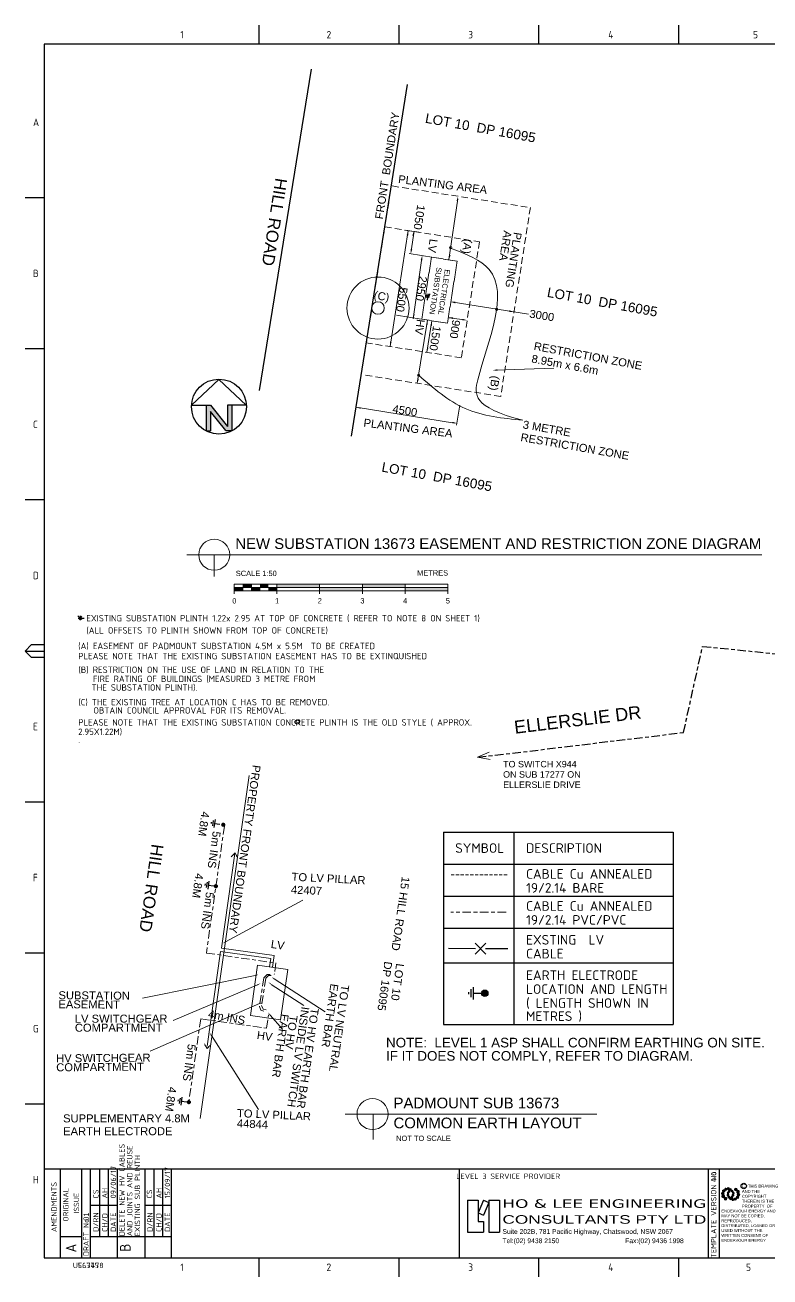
# Paper-space layout 's2 of 2' of a CAD drawing. Header units: metres. Extents: x -1806 to 17358, y -2633 to 1911.
# Drawn here: x -29 to 320, y -6 to 580 of the extents above; entities that cross this region are included whole.
import ezdxf
from ezdxf.enums import TextEntityAlignment as Align

# ---------------------------------------------------------------- set-up
doc = ezdxf.new("R2010")
doc.units = ezdxf.units.M
for name, pattern in [('Cable Exist OH', [1, 1, 0]), ('Cable Exist UG', [8.2, 4, -1.2, 1.8, -1.2]), ('DASHED', [0.75, 0.5, -0.25]), ('HIDDEN2', [0.1875, 0.125, -0.0625])]:
    doc.linetypes.add(name, pattern=pattern)
doc.layers.get('0').update_dxf_attribs({"color": 6})
for name, color, linetype in [('_User_HV_Exist', 7, 'Continuous'), ('Mains_HV_EXT', 7, 'Continuous'), ('Mains_HV_NEW_U72', 2, 'Continuous'), ('Notes', 7, 'Continuous')]:
    doc.layers.add(name, color=color, linetype=linetype)
doc.layers.add('Cadastre Roads_SP_EXT', color=9, linetype='Continuous', lineweight=5)
doc.styles.add('ARIAL', font='arial.ttf', dxfattribs={"height": 2})
doc.styles.add('iecISOCP', font='isocp.shx')
doc.styles.get("Standard").update_dxf_attribs({"font": 'arial.ttf'})
doc.styles.add('style1', font='isocpeur.ttf')
doc.styles.add('style3', font='isocpeur.ttf')
doc.styles.add('STYLE5', font='arial.ttf')
doc.styles.add('TITLE5', font='verdana.ttf')
doc.linetypes.add('Cable New UG', pattern='A,7,-0.25,["x",Standard,S=2,R=0,X=0.2,Y=-0.8],-2.1', length=9.35)

# ---------------------------------------------------------------- blocks, each defined once
blk = doc.blocks.new('EE_LOGO_SMALL')
at = {"layer": 'Notes'}
h = blk.add_hatch(color=256, dxfattribs=at)
edge = h.paths.add_edge_path()
edge.add_spline(control_points=[(-8.4, 2), (-9.2, 2), (-9.8, 1.4), (-9.8, 0.7), (-9.9, -0.1), (-9.3, -0.7), (-8.6, -0.8), (-7.8, -0.8), (-7.2, -0.2), (-7.1, 0.5), (-7.1, 1.3), (-7.7, 1.9), (-8.4, 2)], knot_values=[0, 0, 0, 0, 1, 1, 1, 2, 2, 2, 3, 3, 3, 4, 4, 4, 4], degree=3, periodic=0)
h = blk.add_hatch(color=256, dxfattribs=at)
edge = h.paths.add_edge_path()
edge.add_spline(control_points=[(-6.8, 4.5), (-7.4, 4.8), (-8.2, 4.6), (-8.6, 4), (-8.9, 3.4), (-8.7, 2.6), (-8.1, 2.2), (-7.5, 1.9), (-6.7, 2.1), (-6.3, 2.7), (-6, 3.3), (-6.2, 4.1), (-6.8, 4.5)], knot_values=[0, 0, 0, 0, 1, 1, 1, 2, 2, 2, 3, 3, 3, 4, 4, 4, 4], degree=3, periodic=0)
h = blk.add_hatch(color=256, dxfattribs=at)
edge = h.paths.add_edge_path()
edge.add_spline(control_points=[(-4.2, 5.9), (-4.6, 6.5), (-5.3, 6.6), (-5.9, 6.3), (-6.4, 5.9), (-6.6, 5.1), (-6.2, 4.6), (-5.9, 4), (-5.1, 3.8), (-4.6, 4.2), (-4, 4.6), (-3.8, 5.3), (-4.2, 5.9)], knot_values=[0, 0, 0, 0, 1, 1, 1, 2, 2, 2, 3, 3, 3, 4, 4, 4, 4], degree=3, periodic=0)
h = blk.add_hatch(color=256, dxfattribs=at)
edge = h.paths.add_edge_path()
edge.add_spline(control_points=[(-1.3, 5.9), (-1.4, 6.5), (-2, 7), (-2.6, 6.9), (-3.3, 6.9), (-3.7, 6.3), (-3.7, 5.6), (-3.6, 5), (-3, 4.5), (-2.4, 4.6), (-1.7, 4.7), (-1.3, 5.2), (-1.3, 5.9)], knot_values=[0, 0, 0, 0, 1, 1, 1, 2, 2, 2, 3, 3, 3, 4, 4, 4, 4], degree=3, periodic=0)
h = blk.add_hatch(color=256, dxfattribs=at)
edge = h.paths.add_edge_path()
edge.add_spline(control_points=[(-2.5, 2.1), (-3, 2.2), (-3.5, 1.9), (-3.6, 1.3), (-3.7, 0.8), (-3.4, 0.3), (-2.9, 0.2), (-2.4, 0.1), (-1.9, 0.4), (-1.8, 0.9), (-1.7, 1.5), (-2, 2), (-2.5, 2.1)], knot_values=[0, 0, 0, 0, 1, 1, 1, 2, 2, 2, 3, 3, 3, 4, 4, 4, 4], degree=3, periodic=0)
h = blk.add_hatch(color=256, dxfattribs=at)
edge = h.paths.add_edge_path()
edge.add_spline(control_points=[(1, 4.9), (1, 4.3), (0.5, 3.8), (-0.1, 3.8), (-0.7, 3.8), (-1.2, 4.3), (-1.2, 4.9), (-1.2, 5.5), (-0.7, 6), (-0.1, 6), (0.5, 6), (1, 5.5), (1, 4.9)], knot_values=[0, 0, 0, 0, 1, 1, 1, 2, 2, 2, 3, 3, 3, 4, 4, 4, 4], degree=3, periodic=0)
edge = h.paths.add_edge_path()
edge.add_spline(control_points=[(-1.4, 4), (-1.9, 4.1), (-2.4, 3.8), (-2.5, 3.3), (-2.6, 2.7), (-2.3, 2.2), (-1.8, 2.1), (-1.3, 2), (-0.7, 2.3), (-0.6, 2.9), (-0.5, 3.4), (-0.9, 3.9), (-1.4, 4)], knot_values=[0, 0, 0, 0, 1, 1, 1, 2, 2, 2, 3, 3, 3, 4, 4, 4, 4], degree=3, periodic=0)
h = blk.add_hatch(color=256, dxfattribs=at)
edge = h.paths.add_edge_path()
edge.add_spline(control_points=[(2.3, 2.4), (2.8, 2.8), (2.8, 3.4), (2.4, 3.9), (2, 4.3), (1.4, 4.3), (0.9, 3.9), (0.5, 3.6), (0.5, 2.9), (0.9, 2.5), (1.2, 2), (1.9, 2), (2.3, 2.4)], knot_values=[0, 0, 0, 0, 1, 1, 1, 2, 2, 2, 3, 3, 3, 4, 4, 4, 4], degree=3, periodic=0)
edge = h.paths.add_edge_path()
edge.add_spline(control_points=[(1, 4.9), (1, 4.3), (0.5, 3.8), (-0.1, 3.8), (-0.7, 3.8), (-1.2, 4.3), (-1.2, 4.9), (-1.2, 5.5), (-0.7, 6), (-0.1, 6), (0.5, 6), (1, 5.5), (1, 4.9)], knot_values=[0, 0, 0, 0, 1, 1, 1, 2, 2, 2, 3, 3, 3, 4, 4, 4, 4], degree=3, periodic=0)
h = blk.add_hatch(color=256, dxfattribs=at)
edge = h.paths.add_edge_path()
edge.add_spline(control_points=[(1, 4.9), (1, 4.3), (0.5, 3.8), (-0.1, 3.8), (-0.7, 3.8), (-1.2, 4.3), (-1.2, 4.9), (-1.2, 5.5), (-0.7, 6), (-0.1, 6), (0.5, 6), (1, 5.5), (1, 4.9)], knot_values=[0, 0, 0, 0, 1, 1, 1, 2, 2, 2, 3, 3, 3, 4, 4, 4, 4], degree=3, periodic=0)
edge = h.paths.add_edge_path(flags=16)
edge.add_spline(control_points=[(1, 4.9), (1, 4.3), (0.5, 3.8), (-0.1, 3.8), (-0.7, 3.8), (-1.2, 4.3), (-1.2, 4.9), (-1.2, 5.5), (-0.7, 6), (-0.1, 6), (0.5, 6), (1, 5.5), (1, 4.9)], knot_values=[0, 0, 0, 0, 1, 1, 1, 2, 2, 2, 3, 3, 3, 4, 4, 4, 4], degree=3, periodic=0)
h = blk.add_hatch(color=256, dxfattribs=at)
edge = h.paths.add_edge_path()
edge.add_spline(control_points=[(3, 0.2), (3.5, 0.3), (3.8, 0.9), (3.7, 1.4), (3.6, 1.9), (3, 2.3), (2.5, 2.1), (1.9, 2), (1.6, 1.4), (1.8, 0.9), (1.9, 0.4), (2.5, 0.1), (3, 0.2)], knot_values=[0, 0, 0, 0, 1, 1, 1, 2, 2, 2, 3, 3, 3, 4, 4, 4, 4], degree=3, periodic=0)
h = blk.add_hatch(color=256, dxfattribs=at)
edge = h.paths.add_edge_path()
edge.add_spline(control_points=[(7, 4.9), (7, 4), (6.3, 3.4), (5.5, 3.4), (4.6, 3.4), (4, 4), (4, 4.9), (4, 5.7), (4.6, 6.4), (5.5, 6.4), (6.3, 6.4), (7, 5.7), (7, 4.9)], knot_values=[0, 0, 0, 0, 1, 1, 1, 2, 2, 2, 3, 3, 3, 4, 4, 4, 4], degree=3, periodic=0)
h = blk.add_hatch(color=256, dxfattribs=at)
edge = h.paths.add_edge_path()
edge.add_spline(control_points=[(8.4, 1.1), (9.1, 1.5), (9.4, 2.3), (9.1, 3), (8.8, 3.7), (7.9, 4.1), (7.2, 3.8), (6.5, 3.4), (6.2, 2.6), (6.5, 1.9), (6.8, 1.2), (7.7, 0.8), (8.4, 1.1)], knot_values=[0, 0, 0, 0, 1, 1, 1, 2, 2, 2, 3, 3, 3, 4, 4, 4, 4], degree=3, periodic=0)
h = blk.add_hatch(color=256, dxfattribs=at)
edge = h.paths.add_edge_path()
edge.add_spline(control_points=[(8.3, -1.9), (9, -1.9), (9.7, -1.4), (9.7, -0.6), (9.7, 0.1), (9.2, 0.8), (8.4, 0.8), (7.7, 0.8), (7, 0.3), (7, -0.5), (6.9, -1.2), (7.5, -1.9), (8.3, -1.9)], knot_values=[0, 0, 0, 0, 1, 1, 1, 2, 2, 2, 3, 3, 3, 4, 4, 4, 4], degree=3, periodic=0)
h = blk.add_hatch(color=256, dxfattribs=at)
edge = h.paths.add_edge_path()
edge.add_spline(control_points=[(-8.5, -1.1), (-9.2, -1.4), (-9.6, -2.3), (-9.3, -3), (-8.9, -3.7), (-8.1, -4), (-7.4, -3.7), (-6.7, -3.4), (-6.3, -2.5), (-6.6, -1.8), (-7, -1.1), (-7.8, -0.8), (-8.5, -1.1)], knot_values=[0, 0, 0, 0, 1, 1, 1, 2, 2, 2, 3, 3, 3, 4, 4, 4, 4], degree=3, periodic=0)
h = blk.add_hatch(color=256, dxfattribs=at)
edge = h.paths.add_edge_path()
edge.add_spline(control_points=[(-7.1, -4.8), (-7.1, -4), (-6.5, -3.3), (-5.6, -3.3), (-4.8, -3.3), (-4.1, -4), (-4.1, -4.8), (-4.1, -5.7), (-4.8, -6.3), (-5.6, -6.3), (-6.5, -6.3), (-7.1, -5.7), (-7.1, -4.8)], knot_values=[0, 0, 0, 0, 1, 1, 1, 2, 2, 2, 3, 3, 3, 4, 4, 4, 4], degree=3, periodic=0)
h = blk.add_hatch(color=256, dxfattribs=at)
edge = h.paths.add_edge_path()
edge.add_spline(control_points=[(-3.1, -0.2), (-3.7, -0.3), (-4, -0.8), (-3.8, -1.4), (-3.7, -1.9), (-3.2, -2.2), (-2.6, -2.1), (-2.1, -1.9), (-1.8, -1.4), (-1.9, -0.9), (-2.1, -0.3), (-2.6, 0), (-3.1, -0.2)], knot_values=[0, 0, 0, 0, 1, 1, 1, 2, 2, 2, 3, 3, 3, 4, 4, 4, 4], degree=3, periodic=0)
h = blk.add_hatch(color=256, dxfattribs=at)
edge = h.paths.add_edge_path()
edge.add_spline(control_points=[(-2.5, -2.3), (-2.9, -2.7), (-3, -3.4), (-2.6, -3.8), (-2.2, -4.2), (-1.5, -4.3), (-1.1, -3.9), (-0.7, -3.5), (-0.6, -2.8), (-1, -2.4), (-1.4, -2), (-2, -1.9), (-2.5, -2.3)], knot_values=[0, 0, 0, 0, 1, 1, 1, 2, 2, 2, 3, 3, 3, 4, 4, 4, 4], degree=3, periodic=0)
h = blk.add_hatch(color=256, dxfattribs=at)
edge = h.paths.add_edge_path()
edge.add_spline(control_points=[(-1.2, -4.8), (-1.2, -4.2), (-0.7, -3.7), (-0.1, -3.7), (0.5, -3.7), (1, -4.2), (1, -4.8), (1, -5.4), (0.5, -5.9), (-0.1, -5.9), (-0.7, -5.9), (-1.2, -5.4), (-1.2, -4.8)], knot_values=[0, 0, 0, 0, 1, 1, 1, 2, 2, 2, 3, 3, 3, 4, 4, 4, 4], degree=3, periodic=0)
h = blk.add_hatch(color=256, dxfattribs=at)
edge = h.paths.add_edge_path()
edge.add_spline(control_points=[(1.2, -3.9), (1.7, -4.1), (2.2, -3.7), (2.3, -3.2), (2.5, -2.7), (2.1, -2.2), (1.6, -2.1), (1.1, -2), (0.6, -2.3), (0.5, -2.8), (0.4, -3.3), (0.7, -3.8), (1.2, -3.9)], knot_values=[0, 0, 0, 0, 1, 1, 1, 2, 2, 2, 3, 3, 3, 4, 4, 4, 4], degree=3, periodic=0)
h = blk.add_hatch(color=256, dxfattribs=at)
edge = h.paths.add_edge_path()
edge.add_spline(control_points=[(1.2, -5.8), (1.3, -6.5), (1.8, -6.9), (2.5, -6.9), (3.1, -6.8), (3.6, -6.2), (3.5, -5.6), (3.4, -5), (2.9, -4.5), (2.2, -4.6), (1.6, -4.6), (1.1, -5.2), (1.2, -5.8)], knot_values=[0, 0, 0, 0, 1, 1, 1, 2, 2, 2, 3, 3, 3, 4, 4, 4, 4], degree=3, periodic=0)
h = blk.add_hatch(color=256, dxfattribs=at)
edge = h.paths.add_edge_path()
edge.add_spline(control_points=[(2.4, -2), (2.9, -2.1), (3.4, -1.8), (3.5, -1.3), (3.6, -0.8), (3.3, -0.3), (2.8, -0.2), (2.2, -0.1), (1.7, -0.4), (1.6, -0.9), (1.5, -1.4), (1.8, -1.9), (2.4, -2)], knot_values=[0, 0, 0, 0, 1, 1, 1, 2, 2, 2, 3, 3, 3, 4, 4, 4, 4], degree=3, periodic=0)
h = blk.add_hatch(color=256, dxfattribs=at)
edge = h.paths.add_edge_path()
edge.add_spline(control_points=[(4, -5.8), (4.4, -6.4), (5.2, -6.6), (5.7, -6.2), (6.3, -5.8), (6.5, -5.1), (6.1, -4.5), (5.7, -4), (5, -3.8), (4.4, -4.2), (3.8, -4.5), (3.7, -5.3), (4, -5.8)], knot_values=[0, 0, 0, 0, 1, 1, 1, 2, 2, 2, 3, 3, 3, 4, 4, 4, 4], degree=3, periodic=0)
h = blk.add_hatch(color=256, dxfattribs=at)
edge = h.paths.add_edge_path()
edge.add_spline(control_points=[(6.7, -4.4), (7.3, -4.8), (8.1, -4.6), (8.4, -4), (8.8, -3.3), (8.6, -2.6), (8, -2.2), (7.3, -1.8), (6.6, -2.1), (6.2, -2.7), (5.8, -3.3), (6, -4.1), (6.7, -4.4)], knot_values=[0, 0, 0, 0, 1, 1, 1, 2, 2, 2, 3, 3, 3, 4, 4, 4, 4], degree=3, periodic=0)
at = {"layer": 'Notes', "lineweight": 0}
for points in [[(1.8, 2.1), (1.8, 2.1)], [(-2, -2.1), (-2, -2.1)]]:
    blk.add_lwpolyline(points, dxfattribs=at)
for points in [[(-8.4, 2), (-9.2, 2), (-9.8, 1.4), (-9.8, 0.7), (-9.9, -0.1), (-9.3, -0.7), (-8.6, -0.8), (-7.8, -0.8), (-7.2, -0.2), (-7.1, 0.5), (-7.1, 1.3), (-7.7, 1.9), (-8.4, 2)], [(-6.8, 4.5), (-7.4, 4.8), (-8.2, 4.6), (-8.6, 4), (-8.9, 3.4), (-8.7, 2.6), (-8.1, 2.2), (-7.5, 1.9), (-6.7, 2.1), (-6.3, 2.7), (-6, 3.3), (-6.2, 4.1), (-6.8, 4.5)], [(-4.2, 5.9), (-4.6, 6.5), (-5.3, 6.6), (-5.9, 6.3), (-6.4, 5.9), (-6.6, 5.1), (-6.2, 4.6), (-5.9, 4), (-5.1, 3.8), (-4.6, 4.2), (-4, 4.6), (-3.8, 5.3), (-4.2, 5.9)], [(-1.3, 5.9), (-1.4, 6.5), (-2, 7), (-2.6, 6.9), (-3.3, 6.9), (-3.7, 6.3), (-3.7, 5.6), (-3.6, 5), (-3, 4.5), (-2.4, 4.6), (-1.7, 4.7), (-1.3, 5.2), (-1.3, 5.9)], [(-2.5, 2.1), (-3, 2.2), (-3.5, 1.9), (-3.6, 1.3), (-3.7, 0.8), (-3.4, 0.3), (-2.9, 0.2), (-2.4, 0.1), (-1.9, 0.4), (-1.8, 0.9), (-1.7, 1.5), (-2, 2), (-2.5, 2.1)], [(-1.4, 4), (-1.9, 4.1), (-2.4, 3.8), (-2.5, 3.3), (-2.6, 2.7), (-2.3, 2.2), (-1.8, 2.1), (-1.3, 2), (-0.7, 2.3), (-0.6, 2.9), (-0.5, 3.4), (-0.9, 3.9), (-1.4, 4)], [(1, 4.9), (1, 4.3), (0.5, 3.8), (-0.1, 3.8), (-0.7, 3.8), (-1.2, 4.3), (-1.2, 4.9), (-1.2, 5.5), (-0.7, 6), (-0.1, 6), (0.5, 6), (1, 5.5), (1, 4.9)], [(1, 4.9), (1, 4.3), (0.5, 3.8), (-0.1, 3.8), (-0.7, 3.8), (-1.2, 4.3), (-1.2, 4.9), (-1.2, 5.5), (-0.7, 6), (-0.1, 6), (0.5, 6), (1, 5.5), (1, 4.9)], [(2.3, 2.4), (2.8, 2.8), (2.8, 3.4), (2.4, 3.9), (2, 4.3), (1.4, 4.3), (0.9, 3.9), (0.5, 3.6), (0.5, 2.9), (0.9, 2.5), (1.2, 2), (1.9, 2), (2.3, 2.4)], [(3, 0.2), (3.5, 0.3), (3.8, 0.9), (3.7, 1.4), (3.6, 1.9), (3, 2.3), (2.5, 2.1), (1.9, 2), (1.6, 1.4), (1.8, 0.9), (1.9, 0.4), (2.5, 0.1), (3, 0.2)], [(7, 4.9), (7, 4), (6.3, 3.4), (5.5, 3.4), (4.6, 3.4), (4, 4), (4, 4.9), (4, 5.7), (4.6, 6.4), (5.5, 6.4), (6.3, 6.4), (7, 5.7), (7, 4.9)], [(8.4, 1.1), (9.1, 1.5), (9.4, 2.3), (9.1, 3), (8.8, 3.7), (7.9, 4.1), (7.2, 3.8), (6.5, 3.4), (6.2, 2.6), (6.5, 1.9), (6.8, 1.2), (7.7, 0.8), (8.4, 1.1)], [(8.3, -1.9), (9, -1.9), (9.7, -1.4), (9.7, -0.6), (9.7, 0.1), (9.2, 0.8), (8.4, 0.8), (7.7, 0.8), (7, 0.3), (7, -0.5), (6.9, -1.2), (7.5, -1.9), (8.3, -1.9)], [(-8.5, -1.1), (-9.2, -1.4), (-9.6, -2.3), (-9.3, -3), (-8.9, -3.7), (-8.1, -4), (-7.4, -3.7), (-6.7, -3.4), (-6.3, -2.5), (-6.6, -1.8), (-7, -1.1), (-7.8, -0.8), (-8.5, -1.1)], [(-7.1, -4.8), (-7.1, -4), (-6.5, -3.3), (-5.6, -3.3), (-4.8, -3.3), (-4.1, -4), (-4.1, -4.8), (-4.1, -5.7), (-4.8, -6.3), (-5.6, -6.3), (-6.5, -6.3), (-7.1, -5.7), (-7.1, -4.8)], [(-3.1, -0.2), (-3.7, -0.3), (-4, -0.8), (-3.8, -1.4), (-3.7, -1.9), (-3.2, -2.2), (-2.6, -2.1), (-2.1, -1.9), (-1.8, -1.4), (-1.9, -0.9), (-2.1, -0.3), (-2.6, 0), (-3.1, -0.2)], [(-2.5, -2.3), (-2.9, -2.7), (-3, -3.4), (-2.6, -3.8), (-2.2, -4.2), (-1.5, -4.3), (-1.1, -3.9), (-0.7, -3.5), (-0.6, -2.8), (-1, -2.4), (-1.4, -2), (-2, -1.9), (-2.5, -2.3)], [(-1.2, -4.8), (-1.2, -4.2), (-0.7, -3.7), (-0.1, -3.7), (0.5, -3.7), (1, -4.2), (1, -4.8), (1, -5.4), (0.5, -5.9), (-0.1, -5.9), (-0.7, -5.9), (-1.2, -5.4), (-1.2, -4.8)], [(1.2, -3.9), (1.7, -4.1), (2.2, -3.7), (2.3, -3.2), (2.5, -2.7), (2.1, -2.2), (1.6, -2.1), (1.1, -2), (0.6, -2.3), (0.5, -2.8), (0.4, -3.3), (0.7, -3.8), (1.2, -3.9)], [(1.2, -5.8), (1.3, -6.5), (1.8, -6.9), (2.5, -6.9), (3.1, -6.8), (3.6, -6.2), (3.5, -5.6), (3.4, -5), (2.9, -4.5), (2.2, -4.6), (1.6, -4.6), (1.1, -5.2), (1.2, -5.8)], [(2.4, -2), (2.9, -2.1), (3.4, -1.8), (3.5, -1.3), (3.6, -0.8), (3.3, -0.3), (2.8, -0.2), (2.2, -0.1), (1.7, -0.4), (1.6, -0.9), (1.5, -1.4), (1.8, -1.9), (2.4, -2)], [(4, -5.8), (4.4, -6.4), (5.2, -6.6), (5.7, -6.2), (6.3, -5.8), (6.5, -5.1), (6.1, -4.5), (5.7, -4), (5, -3.8), (4.4, -4.2), (3.8, -4.5), (3.7, -5.3), (4, -5.8)], [(6.7, -4.4), (7.3, -4.8), (8.1, -4.6), (8.4, -4), (8.8, -3.3), (8.6, -2.6), (8, -2.2), (7.3, -1.8), (6.6, -2.1), (6.2, -2.7), (5.8, -3.3), (6, -4.1), (6.7, -4.4)]]:
    blk.add_open_spline(points, degree=3, knots=[0, 0, 0, 0, 1, 1, 1, 2, 2, 2, 3, 3, 3, 4, 4, 4, 4], dxfattribs=at)
blk = doc.blocks.new('EE_COPYRIGHT_A1')
at = {"layer": 'Notes'}
blk.add_circle((9.53, -0.82), 1.15, dxfattribs=at)
at = {"xscale": 0.4, "yscale": 0.4, "zscale": 0.4}
blk.add_blockref('EE_LOGO_SMALL', (3.96, -4.29), dxfattribs=at)
at = {"layer": 'Notes', "insert": (0, 0), "char_height": 1.25, "width": 24.1208, "attachment_point": 1, "style": 'ARIAL'}
blk.add_mtext('\\pt8.75;               ^I{\\H1.2x;C } THIS DRAWING\\P\\pi-8.75,l8.75,t8.75,20;       ^IAND THE ^I\\P\\pi0,t8.75;COPYRIGHT\\P\\pi-8.75,t1.25,8.75;^I^ITHEREIN IS THE PROPERTY  OF \\P\\pi0,l0,t1.25;ENDEAVOUR ENERGY AND MAY NOT BE COPIED, REPRODUCED, DISTRIBUTED, LOANED OR USED WITHOUT THE WRITTEN CONSENT OF ENDEAVOUR ENERGY', dxfattribs=at)
blk = doc.blocks.new('A1_FRAME_TITLE')
at = {"layer": 'Notes', "linetype": 'Continuous'}
for p, q in [((89.14, 574.39), (89.14, 583.39)), ((154.65, 574.39), (154.65, 583.39)), ((220.16, 574.39), (220.16, 583.39)), ((285.67, 574.39), (285.67, 583.39)), ((-11.55, 502.43), (-20.55, 502.43)), ((-11.56, 431.68), (-20.55, 431.68)), ((-11.56, 360.93), (-20.55, 360.93)), ((-20.55, 290.18), (-17.55, 293.18)), ((-20.55, 290.18), (-11.55, 290.18)), ((-17.55, 287.18), (-20.55, 290.18)), ((-17.55, 293.18), (-11.56, 293.18)), ((-11.56, 287.18), (-17.55, 287.18)), ((-11.55, 219.43), (-20.55, 219.43)), ((-11.55, 148.68), (-20.55, 148.68)), ((-11.55, 77.93), (-20.55, 77.93)), ((89.14, -3.03), (89.14, 5.97)), ((154.65, -3.03), (154.65, 5.97)), ((220.16, -3.03), (220.16, 5.97)), ((285.67, -3.03), (285.67, 5.97))]:
    blk.add_line(p, q, dxfattribs=at)
at = {"layer": 'Notes', "color": 3, "linetype": 'Continuous'}
for p, q in [((-11.55, 574.39), (-11.55, 5.97)), ((-3.96, 5.97), (-3.96, 47.62)), ((6.04, 5.97), (6.04, 47.62)), ((10.19, 5.98), (10.19, 47.62)), ((299.54, 47.62), (299.54, 5.97)), ((304.54, 47.62), (304.54, 5.97)), ((-3.96, 15.97), (6.04, 15.97))]:
    blk.add_line(p, q, dxfattribs=at)
at = {"layer": 'Notes', "color": 3, "linetype": 'Continuous', "flags": 128}
for points in [[(149.5, 574.39), (-11.55, 574.39)], [(844.88, 574.39), (149.5, 574.39)], [(-11.55, 47.62), (123.8, 47.62)], [(123.8, 47.62), (844.88, 47.62)], [(-11.55, 5.97), (844.88, 5.97)]]:
    blk.add_lwpolyline(points, dxfattribs=at)
at = {"layer": 'Notes', "xscale": 1.1, "yscale": 1.1, "zscale": 1.1}
blk.add_blockref('EE_COPYRIGHT_A1', (305.65, 40.49), dxfattribs=at)
blk.add_attdef('DRAFT_NUM', (9.35, 23.29), '', height=2.5, rotation=90)
at = {"layer": 'Notes', "color": 7, "style": 'iecISOCP'}
for s, p in [('1', (52.24, 577.12)), ('2', (120.7, 577.12)), ('3', (187.09, 577.12)), ('4', (252.67, 577.12)), ('5', (320.5, 577.12)), ('A', (-16.81, 536.06)), ('B', (-16.81, 465.31)), ('C', (-16.81, 394.56)), ('D', (-16.81, 323.81)), ('E', (-16.81, 253.06)), ('F', (-16.81, 182.31)), ('G', (-16.81, 111.56)), ('H', (-16.81, 40.81)), ('1', (52.24, -0.22)), ('2', (120.7, -0.22)), ('3', (187.09, -0.2)), ('4', (252.67, -0.22)), ('5', (317.21, -0.22))]:
    blk.add_text(s, height=3.5, dxfattribs=at).set_placement(p)
for s, height, p in [('AMENDMENTS', 2.5, (-5.71, 18.02)), ('ORIGINAL', 2.5, (-0.21, 22.94)), ('ISSUE', 2.5, (4.79, 26.69)), ('DRAFT No.', 2.5, (9.29, 6.74)), ('A', 5, (3.54, 8.47))]:
    blk.add_text(s, height=height, rotation=90, dxfattribs=at).set_placement(p)
blk.add_text('TEMPLATE VERSION No.', height=2.5, rotation=90, dxfattribs=at).set_placement((302.04, 5.97), align=Align.MIDDLE_LEFT)
at = {"layer": 'Notes', "color": 7, "style": 'iecISOCP', "flags": 8}
blk.add_attdef('VERSION_NO', text='', height=2.5, rotation=90, dxfattribs=at).set_placement((302.04, 43.81), align=Align.MIDDLE_CENTER)
at = {"layer": 'Notes', "color": 7, "style": 'iecISOCP'}
for tag, p in [('CAP_NO', (513.19, 43.46)), ('IE_NUM', (513.05, 37.81)), ('REF_No_1', (335.24, 32.31)), ('REF_1', (362.52, 32.31)), ('GEN_WO', (441.71, 31.76)), ('HV_SWITCH', (513.46, 32.16)), ('REF_No_2', (335.24, 26.31)), ('REF_2', (362.52, 26.31)), ('OH_WO', (441.71, 25.81)), ('UBD_REF', (513.05, 25.83)), ('REF_No_3', (335.24, 20.31)), ('REF_3', (362.52, 20.31)), ('UG_WO', (441.71, 20.05)), ('GIS_MAP_No', (513.05, 20.04)), ('REF_No_4', (335.24, 14.31)), ('REF_4', (362.52, 14.31)), ('SUB_WO', (441.71, 13.81)), ('HV_OP_DIAG', (513.33, 14.2)), ('LGA', (512.95, 7.78))]:
    blk.add_attdef(tag, p, '', height=2.5, dxfattribs=at)
at = {"layer": 'Notes', "style": 'iecISOCP'}
for tag, p in [('T1', (684.37, 39.47)), ('T2', (684.37, 34.35)), ('T3', (684.37, 28.92)), ('T4', (684.37, 23.66)), ('T5', (684.37, 18.23)), ('T6', (684.37, 12.97))]:
    blk.add_attdef(tag, text='', height=3.5, dxfattribs=at).set_placement(p, align=Align.CENTER)
at = {"layer": 'Notes', "color": 7, "style": 'iecISOCP'}
for tag, p in [('scale', (567.76, 33.27)), ('DRAWN', (567.76, 24.93)), ('DATE', (567.76, 16.88)), ('CHD', (567.76, 8.37)), ('DESIGN', (605.62, 9.15))]:
    blk.add_attdef(tag, text='', height=2.5, dxfattribs=at).set_placement(p, align=Align.CENTER)
at = {"layer": 'Notes', "color": 4, "style": 'iecISOCP'}
blk.add_attdef('NUM', text='', height=7, dxfattribs=at).set_placement((812.88, 20.12), align=Align.MIDDLE_CENTER)
at = {"layer": 'Notes', "color": 1, "style": 'iecISOCP'}
blk.add_attdef('REV', text='', height=5, dxfattribs=at).set_placement((840.57, 17.1), align=Align.CENTER)
at = {"layer": 'Notes', "color": 7, "style": 'iecISOCP'}
for tag, p in [('NS', (811.23, 8.12)), ('SHTS', (825.93, 8.12))]:
    blk.add_attdef(tag, text='', height=2.5, dxfattribs=at).set_placement(p, align=Align.MIDDLE)
at = {"layer": 'Notes', "style": 'iecISOCP'}
blk.add_attdef('ExportID', (-11.47, 2.39), '', height=2.5, dxfattribs=at)
at = {"layer": 'Notes', "style": 'iecISOCP', "flags": 1}
for tag, p in [('ProjectType', (-6.37, -26.8)), ('ProjectNumber', (3.01, -26.82)), ('DrawingNumber', (14.96, -26.8)), ('ProjectDescription', (27.02, -26.83)), ('ExportDate', (39.74, -26.79)), ('ExportUserName', (48.61, -26.8)), ('DesignerCompanyName', (60.94, -26.79)), ('ExportAreaOfInterest', (76.55, -26.81)), ('GIS_SUCCESS', (91.45, -26.78)), ('CAD_SUCCESS', (101.24, -26.78)), ('DEPOTCODE', (111.56, -26.88)), ('ExportCategories', (119.53, -26.8)), ('Comments', (133.84, -26.88))]:
    blk.add_attdef(tag, p, '', height=1, dxfattribs=at)
blk = doc.blocks.new('NorthPnt 10')
blk.add_hatch(color=256).paths.add_polyline_path([(-6, -23.999), (-4, -23.999), (-4, -15.002), (3.197, -23.999), (6, -23.999), (6, -11.999), (4, -11.999), (4, -21.999), (-4, -11.999), (-6, -11.999)])
for p, q in [((0, 0), (-12.86, -11.999)), ((0, 0), (12.782, -11.999)), ((-12.86, -11.999), (-6, -11.999)), ((-6, -11.999), (-6, -23.999)), ((-6, -11.999), (-4, -11.999)), ((-4, -11.999), (4, -21.999)), ((3.195, -23.996), (-4, -15.002)), ((-4, -15.002), (-4, -23.999)), ((4, -11.999), (4, -21.999)), ((6, -11.999), (4, -11.999)), ((6, -11.999), (6, -23.999)), ((12.782, -11.999), (6, -11.999)), ((-6, -23.999), (-4, -23.999)), ((6, -23.999), (3.195, -23.999))]:
    blk.add_line(p, q)
blk.add_circle((-0.013, -12.745), 12.885)

psp = doc.layouts.new('s2 of 2')

# ---------------------------------------------------------------- hatches: boundary and pattern name
at = {"layer": 'Notes'}
h = psp.add_hatch(color=250, dxfattribs=at)
edge = h.paths.add_edge_path()
edge.add_arc((63.92, 205.54), 0.992, -470.87623, -110.87623)
h = psp.add_hatch(color=250, dxfattribs=at)
edge = h.paths.add_edge_path()
edge.add_arc((60.46, 176.76), 0.992, -470.87623, -110.87623)
h = psp.add_hatch(color=250, dxfattribs=at)
edge = h.paths.add_edge_path()
edge.add_arc((186.44, 126.61), 1.49, -462.76942, -102.76942)
h = psp.add_hatch(color=250, dxfattribs=at)
edge = h.paths.add_edge_path()
edge.add_arc((47.8, 75.61), 0.992, -470.87623, -110.87623)

# ---------------------------------------------------------------- linework, layer by layer
at = {"layer": '_User_HV_Exist', "color": 7, "linetype": 'Cable Exist UG', "lineweight": 0}
for p, q in [((64.47, 204.92), (56, 145.43)), ((56, 145.43), (88.59, 140.79)), ((53.37, 114.62), (47.82, 75.68)), ((53.49, 114.6), (84.24, 110.22)), ((84.24, 110.22), (85.13, 116.48))]:
    psp.add_line(p, q, dxfattribs=at)
at = {"layer": '_User_HV_Exist', "color": 7, "linetype": 'Cable Exist OH', "lineweight": 0}
for p, q in [((69.45, 192.32), (67.66, 190.49)), ((69.45, 192.32), (70.66, 190.06)), ((56.31, 100.66), (55.1, 102.92)), ((56.31, 100.66), (58.1, 102.49))]:
    psp.add_line(p, q, dxfattribs=at)
at = {"layer": '_User_HV_Exist', "color": 7, "linetype": 'Cable Exist UG', "lineweight": 0}
for points in [[(196.37, 164.61), (170.58, 164.61)], [(88.59, 140.79), (87.83, 135.43)], [(84.45, 135.42), (82.97, 133.81)], [(85.05, 134.96), (83.91, 133.73)], [(85.93, 135.35), (84.45, 135.42)], [(86.33, 134.91), (85.05, 134.96)], [(83, 133.84), (80.84, 120.4)], [(83.91, 133.73), (81.84, 120.82)], [(81.54, 118.7), (80.84, 120.4)], [(82.95, 118.25), (81.54, 118.7)], [(82.64, 119.17), (81.84, 120.82)], [(84.07, 118.8), (82.64, 119.17)]]:
    psp.add_lwpolyline(points, dxfattribs=at)
at = {"layer": 'Mains_HV_EXT', "linetype": 'Cable Exist UG'}
psp.add_lwpolyline([(183.07, 237.12), (279.53, 248.75), (288.46, 289.1), (345.91, 283.33), (350.31, 309.93)], dxfattribs=at)
at = {"layer": 'Mains_HV_NEW_U72', "color": 2, "linetype": 'Cable New UG', "lineweight": 0}
for p, q in [((69.41, 192.09), (63.09, 147.74)), ((63.09, 147.74), (87.77, 144.23)), ((56.37, 101.82), (62.63, 146.18)), ((62.63, 146.18), (86.19, 142.85)), ((86.19, 142.85), (85.64, 138.95)), ((86.99, 138.76), (87.77, 144.23))]:
    psp.add_line(p, q, dxfattribs=at)
at = {"layer": 'Notes', "ltscale": 0.2}
psp.add_line((80.92, 408.94), (105.33, 559.46), dxfattribs=at)
at = {"layer": 'Notes'}
for p, q in [((123.95, 387.55), (150.29, 552.3)), ((160.65, 453.1), (158.6, 453.27)), ((160.44, 452.52), (158.91, 453.8)), ((160.79, 454.2), (158.93, 452.54)), ((159.74, 454.23), (159.5, 451.32)), ((-4.15, 303.44), (-2.34, 301.72)), ((-4.09, 302.38), (-1.17, 302.38)), ((-2.44, 303.22), (-3.6, 301.59)), ((-3.04, 303.39), (-3.04, 301.33)), ((167.1, 202.04), (274.66, 202.04)), ((167.1, 202.04), (167.1, 112)), ((199.99, 202.04), (199.99, 112)), ((274.66, 202.04), (274.66, 112)), ((167.1, 187.04), (274.66, 187.04)), ((167.1, 172.04), (274.66, 172.04)), ((167.1, 157.04), (274.66, 157.04)), ((182.01, 147.49), (169.39, 147.57)), ((181.88, 144.98), (186.98, 150.02)), ((181.91, 150.05), (186.95, 144.95)), ((197.24, 147.39), (186.79, 147.46)), ((167.1, 140.8), (274.66, 140.8)), ((167.1, 112), (274.66, 112))]:
    psp.add_line(p, q, dxfattribs=at)
at = {"layer": 'Notes', "color": 2, "linetype": 'HIDDEN2', "lineweight": 0, "ltscale": 25}
for p, q in [((143.06, 504.75), (207.77, 494.6)), ((127.65, 410.68), (142.12, 501.23)), ((207.77, 494.6), (193.9, 406.18)), ((139.62, 485.58), (183.96, 478.62)), ((183.96, 478.62), (175.44, 424.29)), ((175.44, 424.29), (130.94, 431.27)), ((193.9, 406.18), (129.29, 416.32))]:
    psp.add_line(p, q, dxfattribs=at)
at = {"layer": 'Notes', "color": 7, "lineweight": 0}
for p, q in [((169.65, 470.24), (173.73, 498.67)), ((142.07, 429.52), (150.6, 483.86)), ((156.08, 483), (149.52, 484.02)), ((152.02, 474.32), (153.37, 483.54)), ((151.04, 473.1), (162.54, 471.32)), ((152.88, 442.54), (156.97, 470.97)), ((206.94, 444.78), (171.56, 450.28)), ((145.11, 444.18), (156.62, 442.4)), ((159.61, 441.83), (154.82, 412.31)), ((161.67, 441.6), (159.35, 426.84)), ((176.94, 442.03), (169.68, 443.05)), ((191.35, 418.48), (218.83, 419.35)), ((126.11, 401.07), (172.3, 393.68)), ((174.72, 402.09), (173.24, 392.67)), ((316.19, 332.01), (46.93, 332.01)), ((59.71, 332.01), (59.71, 321.84)), ((183.07, 237.12), (188.55, 239.46)), ((183.07, 237.12), (188.95, 236.15)), ((75.99, 228.67), (53.08, 67.88)), ((76.66, 116.22), (80.01, 139.75)), ((80.01, 139.75), (94.12, 137.74)), ((94.12, 137.74), (90.77, 114.21)), ((90.77, 114.21), (76.66, 116.22)), ((238.95, 69.99), (121.05, 69.99)), ((134.07, 69.99), (134.07, 58.11))]:
    psp.add_line(p, q, dxfattribs=at)
at = {"layer": 'Notes', "color": 2, "linetype": 'Cable Exist OH', "lineweight": 0}
for p, q in [((156.9, 442.37), (161.45, 471.42)), ((173.5, 469.52), (161.45, 471.42)), ((168.95, 440.48), (173.5, 469.52)), ((168.95, 440.48), (156.9, 442.37))]:
    psp.add_line(p, q, dxfattribs=at)
at = {"layer": 'Notes', "lineweight": 0, "ltscale": 0.5}
for p, q in [((69.08, 318.16), (69.08, 313.66)), ((69.08, 318.16), (169.08, 318.16)), ((77.08, 318.16), (77.08, 315.16)), ((89.08, 318.16), (89.08, 313.66)), ((109.08, 318.16), (109.08, 313.66)), ((129.08, 318.16), (129.08, 313.66)), ((149.08, 318.16), (149.08, 313.66)), ((169.08, 318.16), (169.08, 313.66)), ((69.08, 316.66), (169.08, 316.66)), ((69.08, 315.16), (169.08, 315.16)), ((69.08, 315.16), (169.08, 315.16)), ((73.08, 316.66), (73.08, 315.16)), ((81.08, 316.66), (81.08, 315.16)), ((65.04, 150.72), (101.18, 170.18)), ((78.86, 134.97), (26.1, 124.28)), ((80.01, 130.6), (40.44, 113.8)), ((86.37, 130.73), (101.6, 120.82)), ((87.84, 133.34), (111.61, 117.88)), ((80.97, 121.75), (29.64, 99.48)), ((85.88, 116.41), (91.7, 109.81)), ((58.38, 106.78), (80.49, 72.2))]:
    psp.add_line(p, q, dxfattribs=at)
at = {"layer": 'Notes', "color": 7, "linetype": 'Continuous'}
for p, q in [((58.32, 206.71), (58.24, 206.08)), ((59.21, 207.54), (58.86, 205.03)), ((60.06, 208.07), (59.52, 204.29)), ((59.79, 206.18), (62.36, 205.81)), ((55.44, 177.79), (55.35, 177.16)), ((56.33, 178.63), (55.97, 176.11)), ((57.18, 179.15), (56.64, 175.38)), ((56.91, 177.26), (59.48, 176.9)), ((181.06, 129.47), (181.06, 123.75)), ((178.77, 127.09), (178.77, 126.14)), ((179.91, 128.52), (179.91, 124.71)), ((181.06, 126.61), (184.95, 126.61)), ((42.79, 76.65), (42.7, 76.02)), ((43.68, 77.48), (43.32, 74.97)), ((44.52, 78), (43.98, 74.23)), ((44.25, 76.12), (46.82, 75.75))]:
    psp.add_line(p, q, dxfattribs=at)
at = {"layer": 'Notes', "color": 0, "linetype": 'DASHED', "lineweight": 0, "ltscale": 3}
psp.add_line((170.61, 182.09), (197.28, 182.09), dxfattribs=at)
at = {"layer": 'Notes', "color": 254, "linetype": 'Continuous'}
for p, q in [((6.13, 12.77), (6.13, 44.41)), ((10.23, 12.77), (10.23, 44.41)), ((14.33, 2.77), (14.33, 44.41)), ((27.4, 2.72), (27.4, 44.41)), ((31.48, 12.77), (31.48, 44.41)), ((35.58, 12.77), (35.58, 44.41)), ((39.69, 2.77), (39.69, 44.41)), ((2.02, 27.35), (14.33, 27.35)), ((27.38, 27.35), (39.69, 27.35)), ((2.02, 12.74), (39.69, 12.74))]:
    psp.add_line(p, q, dxfattribs=at)
at = {"layer": 'Notes', "color": 51}
psp.add_line((174.65, 2.94), (174.65, 44.59), dxfattribs=at)
at = {"layer": 'Notes', "color": 60}
for p, q in [((178.31, 29.7), (178.31, 14.7)), ((178.31, 29.7), (183.31, 29.7)), ((183.31, 29.7), (183.31, 19.7)), ((185.81, 29.7), (183.31, 23.77)), ((185.81, 29.7), (188.31, 28.65)), ((188.31, 29.7), (188.31, 14.7)), ((188.31, 29.7), (193.31, 29.7)), ((193.31, 29.7), (193.31, 14.7)), ((183.31, 23.77), (185.81, 22.71)), ((188.31, 28.65), (185.81, 22.71)), ((183.31, 19.7), (185.81, 19.7)), ((185.81, 19.7), (185.81, 14.7)), ((178.31, 14.7), (185.81, 14.7)), ((188.31, 14.7), (193.31, 14.7))]:
    psp.add_line(p, q, dxfattribs=at)
at = {"layer": 'Notes', "color": 7, "lineweight": 0}
for centre, radius in [((170.47, 475.89), 0.534), ((136.4, 447.57), 14.53), ((136.4, 447.57), 2.91), ((191.98, 447), 0.534), ((155.44, 416.13), 0.534), ((59.71, 332.01), 7.27), ((133.84, 69.99), 7.27)]:
    psp.add_circle(centre, radius, dxfattribs=at)
at = {"layer": 'Notes', "color": 9}
for centre, radius in [((98.56, 253.66), 0.992), ((186.44, 126.61), 1.49)]:
    psp.add_circle(centre, radius, dxfattribs=at)
at = {"layer": 'Notes', "color": 7, "lineweight": 0}
psp.add_open_spline([(170.7, 475.53), (177.83, 472.89), (202.1, 463.07), (184, 423.73), (180.49, 401.12), (204.18, 395.01)], degree=3, knots=[1.837908, 1.837908, 1.837908, 1.837908, 22.37675, 74.349283, 93.600281, 93.600281, 93.600281, 93.600281], dxfattribs=at)
psp.add_spline([(155.52, 416.03), (177.27, 400.51), (204.18, 395.01)], degree=3, dxfattribs=at)
for points in [[(173.96, 497.67), (173.22, 497.79), (173.94, 499.96)], [(149.85, 481.7), (150.59, 481.59), (150.57, 483.87)], [(153.21, 481.42), (152.47, 481.53), (153.19, 483.7)], [(152.48, 475.12), (151.74, 475.24), (151.76, 472.96)], [(157.19, 469.97), (156.45, 470.09), (157.17, 472.25)], [(169.64, 472.47), (170.38, 472.35), (169.68, 470.19)], [(172.57, 449.77), (172.69, 450.51), (170.41, 450.48)], [(198.01, 446.48), (197.9, 445.74), (200.18, 445.76)], [(152.88, 444.76), (153.62, 444.65), (152.91, 442.48)], [(158.94, 439.86), (159.68, 439.74), (159.67, 442.02)], [(160.99, 439.37), (161.73, 439.26), (161.71, 441.54)], [(171.52, 442.43), (171.63, 443.17), (169.35, 443.14)], [(175.9, 441.78), (176.01, 442.52), (178.18, 441.8)], [(142.04, 431.79), (142.78, 431.67), (142.06, 429.51)], [(160.06, 429.03), (159.32, 429.15), (159.34, 426.87)], [(192.35, 418.14), (192.32, 418.89), (190.09, 418.45)], [(155.54, 414.41), (154.8, 414.53), (154.82, 412.25)], [(128.26, 400.37), (128.38, 401.11), (126.1, 401.09)], [(171.21, 393.55), (171.33, 394.29), (173.5, 393.57)]]:
    psp.add_solid(points, dxfattribs=at)
at = {"layer": 'Notes', "lineweight": 0, "ltscale": 0.5}
for points in [[(73.08, 316.66), (73.08, 318.16), (77.08, 316.66), (77.08, 318.16)], [(81.08, 316.66), (81.08, 318.16), (85.08, 316.66), (85.08, 318.16)], [(89.08, 316.66), (89.08, 318.16), (109.08, 316.66), (109.08, 318.16)], [(129.08, 316.66), (129.08, 318.16), (149.08, 316.66), (149.08, 318.16)], [(69.08, 315.16), (69.08, 316.66), (73.08, 315.16), (73.08, 316.66)], [(77.08, 315.16), (77.08, 316.66), (81.08, 315.16), (81.08, 316.66)], [(85.08, 315.16), (85.08, 316.66), (89.08, 315.16), (89.08, 316.66)], [(109.08, 315.16), (109.08, 316.66), (129.08, 315.16), (129.08, 316.66)], [(149.08, 315.16), (149.08, 316.66), (169.08, 315.16), (169.08, 316.66)], [(65.15, 150.5), (64.92, 150.94), (63.71, 150.01)], [(78.81, 135.22), (78.91, 134.73), (80.33, 135.27)], [(79.91, 130.83), (80.11, 130.37), (81.39, 131.19)], [(86, 130.77), (86.29, 131.18), (84.93, 131.85)], [(87.71, 133.13), (87.98, 133.55), (86.58, 134.16)], [(80.87, 121.98), (81.07, 121.53), (82.34, 122.35)], [(85.7, 116.25), (86.07, 116.58), (84.89, 117.54)], [(58.17, 106.65), (58.59, 106.92), (57.57, 108.05)]]:
    psp.add_solid(points, dxfattribs=at)

# ---------------------------------------------------------------- block references
at = {"layer": 'Notes'}
ref = psp.add_blockref('A1_FRAME_TITLE', (-8.39, -3.26), dxfattribs=at)
ref.add_attrib('CAP_NO', 'UCL7478', dxfattribs={"color": 7, "height": 2.5, "style": 'iecISOCP'}).set_placement((0.69, -0.87), align=Align.MIDDLE_CENTER)
ref.add_attrib('ExportID', '56375', dxfattribs={"height": 2.5, "style": 'iecISOCP'}).set_placement((0.69, -0.87), align=Align.MIDDLE_CENTER)
ref.add_attrib('VERSION_NO', '4.0', dxfattribs={"color": 7, "height": 2.5, "rotation": 90, "style": 'iecISOCP'}).set_placement((293.65, 40.55), align=Align.MIDDLE_CENTER)
ref.add_attrib('DRAFT_NUM', '01', (0.96, 20.04), dxfattribs={"layer": '0', "height": 2.5, "rotation": 90})
at = {"layer": 'Notes', "color": 7}
psp.add_blockref('NorthPnt 10', (61.92, 414.13), dxfattribs=at)

# ---------------------------------------------------------------- texts
at = {"layer": 'Cadastre Roads_SP_EXT'}
psp.add_text('ELLERSLIE DR', height=6.075, rotation=6.91264, dxfattribs=at).set_placement((200.57, 248.14))
at = {"layer": 'Notes', "color": 7, "lineweight": 0}
for s, rotation, p in [('FRONT  BOUNDARY', 81.08693, (138.66, 488.98)), ('PLANTING AREA', 352.94138, (145.69, 506.17)), ('1050', 261.08693, (154.83, 496.12)), ('AREA', 261.08693, (195.35, 484.05)), ('PLANTING', 261.08693, (200.07, 483.3)), ('LV', 261.89319, (160.65, 480.16)), ('(A)', 261.08693, (176.84, 480.13)), ('2950', 261.08693, (155.78, 462.73)), ('(C)', 347.17115, (134.17, 452.1)), ('5500', 261.08693, (146.65, 457.59)), ('3000', 351.08693, (207.12, 443.14)), ('HV', 261.89319, (154.63, 442.54)), ('900', 261.08693, (171.29, 442.26)), ('1500', 261.08693, (162.24, 439.41)), ('RESTRICTION ZONE', 349.45149, (209.16, 428.03)), ('8.95m x 6.6m', 349.45149, (208.06, 422.11)), ('(B)', 261.08693, (189.75, 416.09)), ('4500', 351.08693, (142.97, 398.58)), ('PLANTING AREA', 352.94138, (129.45, 392.08)), ('3 METRE', 350.07066, (204.01, 391.26)), ('RESTRICTION ZONE', 350.07066, (202.97, 385.33)), ('4.8M', 261.89319, (53.76, 211.94)), ('5m INS', 261.89319, (59.05, 202.71)), ('4.8M', 261.89319, (50.95, 183)), ('5m INS', 261.89319, (55.89, 174.24)), ('LV', 351.89319, (86, 147.89)), ('4m INS', 349.63412, (56.61, 115.18)), ('HV', 351.89319, (79.46, 105.23)), ('5m INS', 261.89319, (47.4, 103.05)), ('4.8M', 261.89319, (38.32, 83.02))]:
    psp.add_text(s, height=3.75, rotation=rotation, dxfattribs=at).set_placement(p)
at = {"layer": 'Notes', "lineweight": 0}
for p in [(158.24, 534.42), (215.34, 452.86), (137.83, 371.02)]:
    psp.add_text('LOT 10  DP 16095', height=4.5, rotation=349.72115, dxfattribs=at).set_placement(p)
at = {"layer": 'Notes', "color": 7, "lineweight": 0}
for s, height, p in [('HILL ROAD', 5.625, (87.97, 487.84)), ('SUBSTATION', 2.5, (163.36, 455.61)), ('ELECTRICAL', 2.5, (167.33, 454.99))]:
    psp.add_text(s, height=height, rotation=261.08693, dxfattribs=at).set_placement(p, align=Align.MIDDLE)
for s, height, p in [('NEW SUBSTATION 13673 EASEMENT AND RESTRICTION ZONE DIAGRAM', 5, (69.56, 334.73)), ('SCALE 1:50', 2.5, (69.77, 322.03)), ('METRES', 2.5, (154.72, 322.25)), ('0', 2.5, (68.15, 309.19)), ('1', 2.5, (88.15, 309.19)), ('2', 2.5, (108.15, 309.19)), ('3', 2.5, (128.15, 309.19)), ('4', 2.5, (148.15, 309.19)), ('5', 2.5, (168.15, 309.19)), ('TO SWITCH X944', 3, (195.01, 232.44)), ('ON SUB 17277 ON', 3, (195.01, 227.62)), ('ELLERSLIE DRIVE', 3, (195.01, 222.8)), ('PADMOUNT SUB 13673', 5, (143.68, 72.7)), ('COMMON EARTH LAYOUT', 5, (143.68, 63.36))]:
    psp.add_text(s, height=height, dxfattribs=at).set_placement(p)
at = {"layer": 'Notes'}
for s, height, style, p in [('  EXISTING SUBSTATION PLINTH 1.22x 2.95 AT TOP OF CONCRETE ( REFER TO NOTE 8 ON SHEET 1)', 3, 'style1', (-4.03, 300.77)), ('  (ALL OFFSETS TO PLINTH SHOWN FROM TOP OF CONCRETE)', 3, 'style1', (-4.03, 295.07)), ('(A) EASEMENT OF PADMOUNT SUBSTATION 4.5M x 5.5M  TO BE CREATED', 3, 'style1', (-4.03, 287.78)), ('PLEASE NOTE THAT THE EXISTING SUBSTATION EASEMENT HAS TO BE EXTINQUISHED', 3, 'style1', (-4.03, 283.05)), ('(B) RESTRICTION ON THE USE OF LAND IN RELATION TO THE ', 3, 'style1', (-3.94, 276.65)), ('    FIRE RATING OF BUILDINGS (MEASURED 3 METRE FROM', 3, 'style1', (-4.76, 272.39)), ('    THE SUBSTATION PLINTH).', 3, 'style1', (-5.38, 268.33)), ('(C) THE EXISTING TREE AT LOCATION C HAS TO BE REMOVED. ', 3, 'style1', (-3.94, 261.45)), ('    OBTAIN COUNCIL APPROVAL FOR ITS REMOVAL.', 3, 'style1', (-4.56, 257.6)), ('PLEASE NOTE THAT THE EXISTING SUBSTATION CONCRETE PLINTH IS THE OLD STYLE ( APPROX.', 3, 'style1', (-4.03, 251.98)), ('2.95X1.22M) ', 3, 'style1', (-4.03, 247.6)), ('.', 3, 'style1', (-4.03, 243.9)), ('SYMBOL', 4.5, 'style3', (172.56, 192.38)), ('DESCRIPTION', 4.5, 'style3', (205.78, 192.38)), ('CABLE Cu ANNEALED', 4.5, 'style3', (205.78, 180.24)), ('19/2.14 BARE', 4.5, 'style3', (205.78, 173.71)), ('CABLE Cu ANNEALED', 4.5, 'style3', (205.78, 165.24)), ('19/2.14 PVC/PVC', 4.5, 'style3', (205.78, 158.71)), ('EXSTING  LV ', 4.5, 'style3', (205.78, 149.41)), ('CABLE ', 4.5, 'style3', (205.78, 142.91)), ('EARTH ELECTRODE ', 4.5, 'style3', (205.78, 132.83)), ('LOCATION AND LENGTH', 4.5, 'style3', (205.78, 126.31)), ('( LENGTH SHOWN IN', 4.5, 'style3', (205.78, 119.77)), ('METRES )', 4.5, 'style3', (205.78, 113.66))]:
    psp.add_text(s, height=height, dxfattribs=dict(at, style=style)).set_placement(p)
at = {"layer": 'Notes', "lineweight": 0, "ltscale": 0.5}
for s, rotation, p in [('PROPERTY FRONT BOUNDARY', 261.89319, (77.75, 233.73)), ('15 HILL ROAD ', 261.89319, (147.63, 181.4)), ('DP 16095', 261.89319, (139.4, 141.72)), ('LOT 10', 261.89319, (144.97, 140.77)), ('EARTH BAR', 261.89319, (114.18, 131.26)), ('TO LV NEUTRAL ', 261.89319, (119.24, 130.8)), ('SUBSTATION', 359.60403, (-13.28, 123.81)), ('EASEMENT', 359.60403, (-13.31, 119.61)), ('INSIDE LV SWITCH', 261.89319, (100.56, 120.51)), ('TO HV EARTH BAR ', 261.89319, (105.01, 119.88)), ('COMPARTMENT', 0.13705, (-5.59, 108.59)), ('LV SWITCHGEAR', 0.13705, (-5.6, 112.79)), ('EARTH BAR', 261.89319, (90.92, 117.1)), ('TO HV', 261.89319, (95.08, 116.51)), ('COMPARTMENT', 0.4669, (-14.32, 90.03)), ('HV SWITCHGEAR ', 0.4669, (-14.36, 94.23)), ('SUPPLEMENTARY 4.8M', 0.04331, (-11.1, 66.11)), ('EARTH ELECTRODE', 0.04331, (-11.1, 60.09))]:
    psp.add_text(s, height=3.75, rotation=rotation, dxfattribs=at).set_placement(p)
at = {"layer": 'Notes', "color": 7, "linetype": 'Cable Exist UG', "lineweight": 0}
for s, height, rotation, p in [('HILL ROAD', 5.625, 261.89319, (30.41, 196.77)), ('TO LV PILLAR', 3.75, 357.16376, (95.85, 179.36)), ('42407', 3.75, 357.16376, (95.55, 173.34)), ('TO LV PILLAR', 3.75, 357.3671, (70.3, 68.63)), ('44844', 3.75, 357.3671, (70.23, 63.83))]:
    psp.add_text(s, height=height, rotation=rotation, dxfattribs=at).set_placement(p)
at = {"layer": 'Notes', "color": 7}
for s, p in [('NOTE:  LEVEL 1 ASP SHALL CONFIRM EARTHING ON SITE.', (140.16, 101.24)), ('IF IT DOES NOT COMPLY, REFER TO DIAGRAM.', (140.16, 95.03))]:
    psp.add_text(s, height=4.5, dxfattribs=at).set_placement(p)
at = {"layer": 'Notes', "color": 7, "linetype": 'Cable Exist UG', "lineweight": 0}
psp.add_text('NOT TO SCALE', height=2.5, dxfattribs=at).set_placement((144.91, 57.41))
at = {"layer": 'Notes', "color": 254, "style": 'iecISOCP'}
for s, height, p in [('DELETE NEW HV CABLES', 2.5, (17.69, 12.78)), ('AND JOINTS AND REUSE', 2.5, (21.38, 12.78)), ('09/06/17', 2.5, (13.67, 30.52)), ('EXISTING SUB PLINTH', 2.5, (24.96, 12.78)), ('15/09/17', 2.5, (39.02, 30.52)), ('CS', 2.5, (5.48, 30.52)), ('AH', 2.5, (9.66, 30.52)), ('CS', 2.5, (30.58, 30.52)), ('AH', 2.5, (35.02, 30.52)), ('D/RN', 2.5, (5.48, 14.83)), ('CH/D', 2.5, (9.66, 14.83)), ('DATE', 2.5, (13.67, 14.83)), ('D/RN', 2.5, (30.84, 14.83)), ('CH/D', 2.5, (35.02, 14.83)), ('DATE', 2.5, (39.02, 14.83)), ('B', 5, (20.53, 5.51))]:
    psp.add_text(s, height=height, rotation=90, dxfattribs=at).set_placement(p)
psp.add_text('LEVEL 3 SERVICE PROVIDER', height=2.5, dxfattribs=at).set_placement((197.39, 40.91), align=Align.MIDDLE)
at = {"layer": 'Notes', "color": 30}
for s, style, width, p, p2 in [('HO & LEE ENGINEERING', 'TITLE5', 1.403248, (194.7, 26.1), (290.2, 26.1)), ('CONSULTANTS PTY LTD', 'STYLE5', 1.444044, (194.7, 18.65), (290.2, 18.65))]:
    psp.add_text(s, height=4, dxfattribs=dict(at, style=style, width=width)).set_placement(p, p2, align=Align.FIT)
at = {"layer": 'Notes', "color": 9, "style": 'STYLE5'}
for s, p in [('Tel:(02) 9438 2150', (194.7, 9.55)), ('Suite 202B, 781 Pacific Highway, Chatswood, NSW 2067', (194.7, 13.89)), ('Fax:(02) 9436 1998', (252.21, 9.55))]:
    psp.add_text(s, height=2.25, dxfattribs=at).set_placement(p)

doc.saveas('drawing.dxf')
